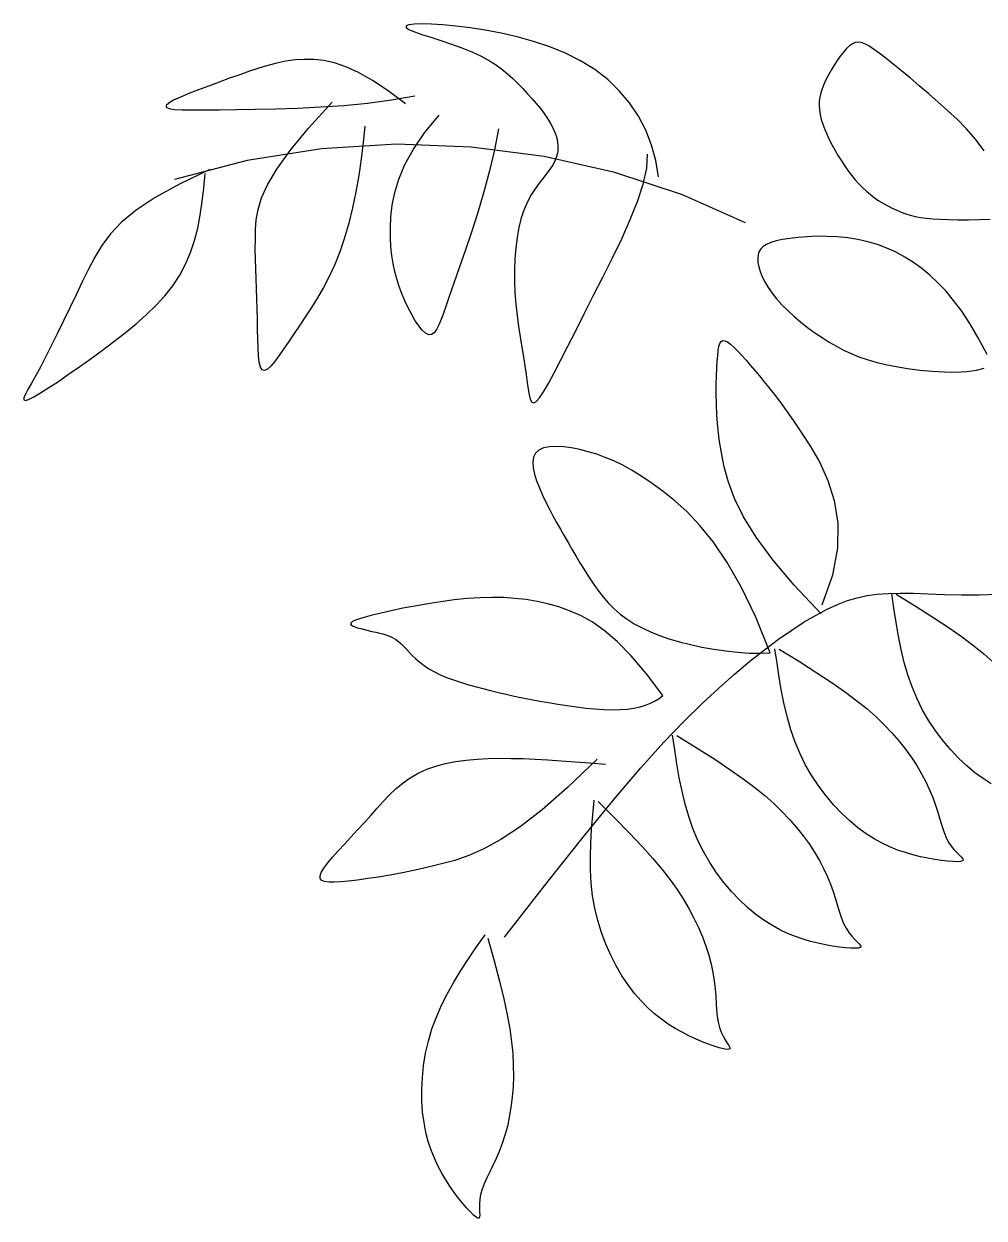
# Model space of a CAD drawing. Header units: millimetres. Extents: x 284148 to 331264, y 78716 to 101523.
# Drawn here: x 311857 to 312977, y 93720 to 95112 of the extents above; entities that cross this region are included whole.
import ezdxf

# ---------------------------------------------------------------- set-up
doc = ezdxf.new("R2010")
doc.units = ezdxf.units.MM

# ---------------------------------------------------------------- blocks, each defined once
blk = doc.blocks.new('A$C4B4B2FF5')
for p, q in [((449, 1391), (445.7, 1389.6)), ((445.7, 1389.6), (445.7, 1387.8)), ((445.7, 1387.8), (449.1, 1385.6)), ((455.3, 1391.8), (449, 1391)), ((449.1, 1385.6), (455.5, 1382.9)), ((464.2, 1392.1), (455.3, 1391.8)), ((455.5, 1382.9), (464.3, 1379.8)), ((475.5, 1391.8), (464.2, 1392.1)), ((464.3, 1379.8), (474.8, 1376.4)), ((488.8, 1391), (475.5, 1391.8)), ((503.9, 1389.5), (488.8, 1391)), ((520.4, 1387.5), (503.9, 1389.5)), ((538.1, 1384.8), (520.4, 1387.5)), ((556.5, 1381.3), (538.1, 1384.8)), ((575.4, 1377), (556.5, 1381.3)), ((474.8, 1376.4), (486.4, 1372.6)), ((486.4, 1372.6), (498.7, 1368.6)), ((498.7, 1368.6), (510.8, 1364.2)), ((594.5, 1371.7), (575.4, 1377)), ((613.4, 1365.4), (594.5, 1371.7)), ((631.8, 1357.9), (613.4, 1365.4)), ((963.1, 1366.6), (959.6, 1363.3)), ((966.4, 1369), (963.1, 1366.6)), ((969.6, 1370.4), (966.4, 1369)), ((973, 1370.9), (969.6, 1370.4)), ((976.6, 1370.4), (973, 1370.9)), ((980.7, 1368.8), (976.6, 1370.4)), ((985.5, 1366.3), (980.7, 1368.8)), ((991.1, 1362.6), (985.5, 1366.3)), ((327.1, 1350.7), (316.3, 1350)), ((338.2, 1350.6), (327.1, 1350.7)), ((349.8, 1349.3), (338.2, 1350.6)), ((510.8, 1364.2), (522.3, 1359.6)), ((522.3, 1359.6), (532.6, 1354.8)), ((532.6, 1354.8), (541.9, 1349.9)), ((649.4, 1349.1), (631.8, 1357.9)), ((952.2, 1354.5), (948.5, 1349.3)), ((955.9, 1359.2), (952.2, 1354.5)), ((959.6, 1363.3), (955.9, 1359.2)), ((997.6, 1357.8), (991.1, 1362.6)), ((1005.3, 1352), (997.6, 1357.8)), ((1014, 1345.1), (1005.3, 1352)), ((263, 1336.8), (251.7, 1332.8)), ((274, 1340.4), (263, 1336.8)), ((284.7, 1343.6), (274, 1340.4)), ((295.2, 1346.4), (284.7, 1343.6)), ((305.7, 1348.5), (295.2, 1346.4)), ((316.3, 1350), (305.7, 1348.5)), ((362.2, 1346.6), (349.8, 1349.3)), ((375.7, 1342), (362.2, 1346.6)), ((390.4, 1335.3), (375.7, 1342)), ((541.9, 1349.9), (550.1, 1344.7)), ((550.1, 1344.7), (557.5, 1339.4)), ((557.5, 1339.4), (564.2, 1333.9)), ((665.9, 1338.9), (649.4, 1349.1)), ((681, 1327.2), (665.9, 1338.9)), ((941.4, 1338.2), (938.3, 1332.5)), ((944.9, 1343.8), (941.4, 1338.2)), ((948.5, 1349.3), (944.9, 1343.8)), ((1023.5, 1337.4), (1014, 1345.1)), ((1033.7, 1329), (1023.5, 1337.4)), ((227.8, 1324.2), (215.5, 1319.6)), ((240, 1328.6), (227.8, 1324.2)), ((251.7, 1332.8), (240, 1328.6)), ((406.7, 1326.1), (390.4, 1335.3)), ((424.8, 1314.1), (406.7, 1326.1)), ((564.2, 1333.9), (570.4, 1328.4)), ((570.4, 1328.4), (576.2, 1322.7)), ((576.2, 1322.7), (581.8, 1316.9)), ((694.5, 1314.2), (681, 1327.2)), ((935.4, 1326.9), (933, 1321.6)), ((938.3, 1332.5), (935.4, 1326.9)), ((1044.3, 1320), (1033.7, 1329)), ((192.4, 1310.8), (182.6, 1306.7)), ((203.5, 1315.2), (192.4, 1310.8)), ((215.5, 1319.6), (203.5, 1315.2)), ((445, 1298.9), (424.8, 1314.1)), ((581.8, 1316.9), (587.2, 1311.1)), ((587.2, 1311.1), (592.5, 1305.2)), ((706.4, 1299.9), (694.5, 1314.2)), ((929.4, 1311.5), (928.3, 1306.6)), ((930.9, 1316.5), (929.4, 1311.5)), ((933, 1321.6), (930.9, 1316.5)), ((1055.3, 1310.5), (1044.3, 1320)), ((1066.5, 1300.7), (1055.3, 1310.5)), ((168.9, 1299.7), (166, 1297)), ((166, 1297), (166.1, 1294.9)), ((166.1, 1294.9), (169.3, 1293.4)), ((174.7, 1303), (168.9, 1299.7)), ((182.6, 1306.7), (174.7, 1303)), ((319.2, 1293.9), (345.8, 1295.2)), ((331.9, 1270.4), (359.5, 1301)), ((345.8, 1295.2), (373.2, 1297.1)), ((373.2, 1297.1), (400.9, 1299.8)), ((400.9, 1299.8), (428.6, 1303.4)), ((428.6, 1303.4), (455.9, 1308.1)), ((592.5, 1305.2), (597.6, 1299.3)), ((597.6, 1299.3), (602.4, 1293.4)), ((716.7, 1284.5), (706.4, 1299.9)), ((927.6, 1301.7), (927.5, 1296.8)), ((927.5, 1296.8), (927.8, 1291.7)), ((928.3, 1306.6), (927.6, 1301.7)), ((1077.7, 1290.7), (1066.5, 1300.7)), ((169.3, 1293.4), (175.5, 1292.4)), ((175.5, 1292.4), (184.6, 1291.9)), ((184.6, 1291.9), (196.5, 1291.7)), ((196.5, 1291.7), (211.1, 1291.7)), ((211.1, 1291.7), (228.3, 1291.9)), ((228.3, 1291.9), (247.9, 1292.2)), ((247.9, 1292.2), (269.8, 1292.6)), ((269.8, 1292.6), (293.7, 1293.1)), ((293.7, 1293.1), (319.2, 1293.9)), ((467.4, 1265.1), (484.2, 1285.6)), ((602.4, 1293.4), (606.8, 1287.5)), ((606.8, 1287.5), (610.8, 1281.7)), ((610.8, 1281.7), (614.4, 1275.9)), ((725.3, 1268.1), (716.7, 1284.5)), ((927.8, 1291.7), (928.7, 1286.3)), ((928.7, 1286.3), (930, 1280.8)), ((930, 1280.8), (931.9, 1275)), ((1088.8, 1280.5), (1077.7, 1290.7)), ((310.7, 1244.5), (331.9, 1270.4)), ((397.5, 1272.7), (395.6, 1253.7)), ((553.5, 1269.7), (548.9, 1245.3)), ((614.4, 1275.9), (617.4, 1270.3)), ((617.4, 1270.3), (619.7, 1264.8)), ((732.2, 1250.8), (725.3, 1268.1)), ((931.9, 1275), (934.2, 1269)), ((934.2, 1269), (936.8, 1262.9)), ((1099.5, 1269.7), (1088.8, 1280.5)), ((1110, 1257.7), (1099.5, 1269.7)), ((395.6, 1253.7), (393.3, 1234.6)), ((454.3, 1245.9), (467.4, 1265.1)), ((619.7, 1264.8), (621.5, 1259.4)), ((621.5, 1259.4), (622.5, 1254.1)), ((622.5, 1254.1), (622.9, 1248.8)), ((936.8, 1262.9), (939.7, 1256.7)), ((939.7, 1256.7), (942.9, 1250.6)), ((1120, 1243.9), (1110, 1257.7)), ((347.1, 1246.6), (260.4, 1233)), ((295.1, 1222.9), (310.7, 1244.5)), ((434.5, 1251.7), (347.1, 1246.6)), ((521.5, 1248.5), (434.5, 1251.7)), ((444.5, 1228), (454.3, 1245.9)), ((606.8, 1237.4), (521.5, 1248.5)), ((548.9, 1245.3), (543.1, 1220.6)), ((622.6, 1243.7), (621.6, 1238.5)), ((622.9, 1248.8), (622.6, 1243.7)), ((726.4, 1223.8), (727.4, 1240.1)), ((737.2, 1232.7), (732.2, 1250.8)), ((942.9, 1250.6), (946.3, 1244.4)), ((946.3, 1244.4), (949.9, 1238.4)), ((260.4, 1233), (175.6, 1210.5)), ((393.3, 1234.6), (390.5, 1215.4)), ((437.3, 1211.2), (444.5, 1228)), ((689.4, 1218.8), (606.8, 1237.4)), ((617.2, 1228.3), (613.9, 1223.2)), ((619.8, 1233.4), (617.2, 1228.3)), ((621.6, 1238.5), (619.8, 1233.4)), ((740.3, 1213.9), (737.2, 1232.7)), ((949.9, 1238.4), (953.5, 1232.5)), ((953.5, 1232.5), (957.3, 1226.8)), ((957.3, 1226.8), (961.1, 1221.3)), ((216.9, 1222.2), (181.5, 1205.4)), ((209.9, 1201), (211.4, 1217.6)), ((284.2, 1204.6), (295.1, 1222.9)), ((390.5, 1215.4), (387.1, 1196.4)), ((432.5, 1195.5), (437.3, 1211.2)), ((543.1, 1220.6), (536.5, 1196.1)), ((605.6, 1212.4), (601, 1206.4)), ((610, 1217.9), (605.6, 1212.4)), ((613.9, 1223.2), (610, 1217.9)), ((768.1, 1192.9), (689.4, 1218.8)), ((722.3, 1205.3), (726.4, 1223.8)), ((961.1, 1221.3), (965.1, 1215.9)), ((965.1, 1215.9), (969.2, 1210.8)), ((181.5, 1205.4), (153.3, 1189.7)), ((208, 1184.9), (209.9, 1201)), ((277.2, 1189.2), (284.2, 1204.6)), ((596.3, 1199.9), (591.7, 1192.7)), ((601, 1206.4), (596.3, 1199.9)), ((715.8, 1185.2), (722.3, 1205.3)), ((969.2, 1210.8), (973.5, 1206)), ((973.5, 1206), (978, 1201.4)), ((978, 1201.4), (982.6, 1197.1)), ((153.3, 1189.7), (131.1, 1175)), ((205.7, 1169.2), (208, 1184.9)), ((273.1, 1175.8), (277.2, 1189.2)), ((387.1, 1196.4), (383.2, 1177.8)), ((429.6, 1180.9), (432.5, 1195.5)), ((536.5, 1196.1), (529.4, 1172.2)), ((587.3, 1184.7), (583.4, 1175.7)), ((591.7, 1192.7), (587.3, 1184.7)), ((707.3, 1163.9), (715.8, 1185.2)), ((841.7, 1160.1), (768.1, 1192.9)), ((982.6, 1197.1), (987.3, 1193.1)), ((987.3, 1193.1), (992.3, 1189.3)), ((992.3, 1189.3), (997.3, 1185.9)), ((997.3, 1185.9), (1002.5, 1182.7)), ((131.1, 1175), (114, 1161)), ((271, 1163.7), (273.1, 1175.8)), ((383.2, 1177.8), (378.9, 1159.8)), ((428.1, 1167.3), (429.6, 1180.9)), ((529.4, 1172.2), (522, 1149.2)), ((583.4, 1175.7), (580.1, 1165.8)), ((1002.5, 1182.7), (1007.7, 1179.8)), ((1007.7, 1179.8), (1012.9, 1177.2)), ((1012.9, 1177.2), (1018.2, 1174.8)), ((1018.2, 1174.8), (1023.4, 1172.7)), ((1023.4, 1172.7), (1028.6, 1170.8)), ((1028.6, 1170.8), (1033.9, 1169.2)), ((114, 1161), (100.9, 1147.3)), ((202.7, 1154.1), (205.7, 1169.2)), ((270.3, 1152.3), (271, 1163.7)), ((378.9, 1159.8), (373.9, 1142.6)), ((427.5, 1154.7), (428.1, 1167.3)), ((580.1, 1165.8), (577.4, 1154.9)), ((697.4, 1141.7), (707.3, 1163.9)), ((1033.9, 1169.2), (1039.5, 1167.7)), ((1039.5, 1167.7), (1045.6, 1166.5)), ((1045.6, 1166.5), (1052.4, 1165.6)), ((1052.4, 1165.6), (1060, 1164.8)), ((1060, 1164.8), (1068.6, 1164.3)), ((1068.6, 1164.3), (1078.5, 1163.9)), ((1078.5, 1163.9), (1089.7, 1163.8)), ((1089.7, 1163.8), (1101.8, 1163.8)), ((1101.8, 1163.8), (1114.4, 1164)), ((1114.4, 1164), (1127.1, 1164.5)), ((100.9, 1147.3), (90.8, 1133.7)), ((199, 1139.6), (202.7, 1154.1)), ((270, 1141), (270.3, 1152.3)), ((373.9, 1142.6), (368.5, 1126.5)), ((427.6, 1143.1), (427.5, 1154.7)), ((428.1, 1132.2), (427.6, 1143.1)), ((522, 1149.2), (514.7, 1127.6)), ((575.3, 1143.2), (573.7, 1130.9)), ((577.4, 1154.9), (575.3, 1143.2)), ((686.5, 1119.3), (697.4, 1141.7)), ((893.2, 1142), (884.6, 1140.6)), ((903, 1143.2), (893.2, 1142)), ((913.6, 1144), (903, 1143.2)), ((924.9, 1144.5), (913.6, 1144)), ((936.7, 1144.4), (924.9, 1144.5)), ((948.8, 1143.9), (936.7, 1144.4)), ((960.9, 1142.7), (948.8, 1143.9)), ((972.8, 1140.8), (960.9, 1142.7)), ((90.8, 1133.7), (82.6, 1120.1)), ((194.4, 1125.6), (199, 1139.6)), ((269.9, 1129.6), (270, 1141)), ((270.1, 1118.2), (269.9, 1129.6)), ((429.1, 1122.1), (428.1, 1132.2)), ((514.7, 1127.6), (507.8, 1107.7)), ((573.7, 1130.9), (572.7, 1118.1)), ((859.4, 1129.7), (857.4, 1126.5)), ((862.3, 1132.5), (859.4, 1129.7)), ((866.2, 1134.9), (862.3, 1132.5)), ((871.1, 1137.1), (866.2, 1134.9)), ((877.3, 1139), (871.1, 1137.1)), ((884.6, 1140.6), (877.3, 1139)), ((984.4, 1138.2), (972.8, 1140.8)), ((995.7, 1134.8), (984.4, 1138.2)), ((1006.6, 1130.7), (995.7, 1134.8)), ((1017.2, 1125.8), (1006.6, 1130.7)), ((82.6, 1120.1), (75.3, 1106)), ((188.7, 1112.1), (194.4, 1125.6)), ((270.5, 1106.7), (270.1, 1118.2)), ((368.5, 1126.5), (362.5, 1111.5)), ((430.6, 1112.6), (429.1, 1122.1)), ((572.7, 1118.1), (572.2, 1105)), ((675.2, 1096.9), (686.5, 1119.3)), ((856.3, 1122.8), (855.9, 1118.6)), ((855.9, 1118.6), (856.2, 1114)), ((856.2, 1114), (857.1, 1108.9)), ((857.4, 1126.5), (856.3, 1122.8)), ((1027.4, 1120.2), (1017.2, 1125.8)), ((1037.5, 1113.9), (1027.4, 1120.2)), ((1047.2, 1106.8), (1037.5, 1113.9)), ((75.3, 1106), (68.1, 1091.4)), ((181.8, 1099.2), (188.7, 1112.1)), ((271, 1095.2), (270.5, 1106.7)), ((362.5, 1111.5), (356.2, 1097.6)), ((432.5, 1103.5), (430.6, 1112.6)), ((434.9, 1094.7), (432.5, 1103.5)), ((507.8, 1107.7), (501.5, 1089.8)), ((572.2, 1105), (572.3, 1091.7)), ((857.1, 1108.9), (858.8, 1103.3)), ((858.8, 1103.3), (861.2, 1097.4)), ((1056.7, 1099), (1047.2, 1106.8)), ((68.1, 1091.4), (60.8, 1076.3)), ((164.4, 1075.1), (173.7, 1086.9)), ((173.7, 1086.9), (181.8, 1099.2)), ((271.4, 1083.5), (271, 1095.2)), ((356.2, 1097.6), (349.5, 1084.7)), ((437.7, 1086.1), (434.9, 1094.7)), ((440.9, 1077.7), (437.7, 1086.1)), ((501.5, 1089.8), (496.2, 1074.4)), ((572.3, 1091.7), (572.8, 1078.4)), ((664.1, 1075), (675.2, 1096.9)), ((861.2, 1097.4), (864.3, 1091.2)), ((864.3, 1091.2), (868.1, 1084.8)), ((1066, 1090.4), (1056.7, 1099)), ((1075.2, 1080.8), (1066, 1090.4)), ((60.8, 1076.3), (53.5, 1061.2)), ((154, 1063.8), (164.4, 1075.1)), ((271.9, 1071.7), (271.4, 1083.5)), ((342.6, 1072.7), (335.6, 1061.5)), ((349.5, 1084.7), (342.6, 1072.7)), ((444.4, 1069.2), (440.9, 1077.7)), ((496.2, 1074.4), (491.7, 1061.3)), ((572.8, 1078.4), (573.8, 1065.2)), ((653.5, 1054.1), (664.1, 1075)), ((868.1, 1084.8), (872.7, 1078.2)), ((872.7, 1078.2), (878, 1071.5)), ((1084.4, 1069.8), (1075.2, 1080.8)), ((53.5, 1061.2), (46.3, 1046.1)), ((142.7, 1052.8), (154, 1063.8)), ((272.2, 1059.8), (271.9, 1071.7)), ((272.4, 1047.8), (272.2, 1059.8)), ((335.6, 1061.5), (328.6, 1050.8)), ((448.3, 1061), (444.4, 1069.2)), ((452.4, 1053.2), (448.3, 1061)), ((491.7, 1061.3), (487.8, 1050.6)), ((573.8, 1065.2), (575.2, 1052.2)), ((878, 1071.5), (884.1, 1064.7)), ((884.1, 1064.7), (890.9, 1057.9)), ((1093.8, 1057.2), (1084.4, 1069.8)), ((46.3, 1046.1), (39.2, 1031.5)), ((130.8, 1042.3), (142.7, 1052.8)), ((272.5, 1036), (272.4, 1047.8)), ((328.6, 1050.8), (321.8, 1040.7)), ((456.5, 1046.1), (452.4, 1053.2)), ((460.7, 1040), (456.5, 1046.1)), ((487.8, 1050.6), (484.4, 1042.2)), ((575.2, 1052.2), (576.9, 1039.5)), ((643.6, 1034.4), (653.5, 1054.1)), ((890.9, 1057.9), (898.2, 1051.2)), ((898.2, 1051.2), (906, 1044.6)), ((906, 1044.6), (914.1, 1038.2)), ((1103.3, 1042.7), (1093.8, 1057.2)), ((39.2, 1031.5), (32.4, 1017.6)), ((105.1, 1021.8), (118.2, 1031.9)), ((118.2, 1031.9), (130.8, 1042.3)), ((272.7, 1024.8), (272.5, 1036)), ((315.2, 1031), (308.9, 1021.7)), ((321.8, 1040.7), (315.2, 1031)), ((464.7, 1035.1), (460.7, 1040)), ((468.6, 1031.6), (464.7, 1035.1)), ((472.2, 1029.7), (468.6, 1031.6)), ((478.4, 1031.8), (475.4, 1029.8)), ((481.3, 1035.9), (478.4, 1031.8)), ((484.4, 1042.2), (481.3, 1035.9)), ((576.9, 1039.5), (578.7, 1027.1)), ((634.4, 1016.2), (643.6, 1034.4)), ((914.1, 1038.2), (922.5, 1032.1)), ((922.5, 1032.1), (930.9, 1026.4)), ((1113.2, 1026), (1103.3, 1042.7)), ((32.4, 1017.6), (25.8, 1004.5)), ((91.8, 1011.9), (105.1, 1021.8)), ((273.1, 1014.4), (272.7, 1024.8)), ((308.9, 1021.7), (303, 1012.9)), ((475.4, 1029.8), (472.2, 1029.7)), ((578.7, 1027.1), (580.7, 1015.3)), ((810.6, 1016.1), (811.7, 1019.6)), ((811.7, 1019.6), (813.2, 1021.9)), ((813.2, 1021.9), (815.2, 1023)), ((815.2, 1023), (817.7, 1022.8)), ((817.7, 1022.8), (820.7, 1021.3)), ((820.7, 1021.3), (824.3, 1018.7)), ((824.3, 1018.7), (828.3, 1015)), ((930.9, 1026.4), (939.3, 1021)), ((939.3, 1021), (947.7, 1016.2)), ((1123.6, 1006.7), (1113.2, 1026)), ((25.8, 1004.5), (19.7, 992.7)), ((78.4, 1002), (91.8, 1011.9)), ((273.6, 1005.3), (273.1, 1014.4)), ((274.6, 997.7), (273.6, 1005.3)), ((297.5, 1005), (292.5, 998.3)), ((303, 1012.9), (297.5, 1005)), ((580.7, 1015.3), (582.6, 1003.9)), ((582.6, 1003.9), (584.3, 993.3)), ((626, 999.7), (634.4, 1016.2)), ((808.7, 998.8), (809.2, 1005.7)), ((809.2, 1005.7), (809.8, 1011.5)), ((809.8, 1011.5), (810.6, 1016.1)), ((828.3, 1015), (832.7, 1010.6)), ((832.7, 1010.6), (837.4, 1005.5)), ((837.4, 1005.5), (842.4, 999.9)), ((947.7, 1016.2), (956.1, 1011.7)), ((956.1, 1011.7), (964.8, 1007.7)), ((964.8, 1007.7), (973.8, 1004.1)), ((973.8, 1004.1), (983.4, 1000.8)), ((19.7, 992.7), (13.9, 982.3)), ((52.2, 983.6), (65.1, 992.5)), ((65.1, 992.5), (78.4, 1002)), ((276, 992.1), (274.6, 997.7)), ((278.1, 988.8), (276, 992.1)), ((280.7, 988), (278.1, 988.8)), ((284.1, 989.5), (280.7, 988)), ((288, 993), (284.1, 989.5)), ((292.5, 998.3), (288, 993)), ((584.3, 993.3), (585.9, 983.3)), ((618.4, 985.2), (626, 999.7)), ((807.9, 981.8), (808.3, 990.8)), ((808.3, 990.8), (808.7, 998.8)), ((842.4, 999.9), (847.4, 994)), ((847.4, 994), (852.6, 988)), ((983.4, 1000.8), (993.7, 997.9)), ((993.7, 997.9), (1004.9, 995.2)), ((1004.9, 995.2), (1017.2, 992.7)), ((1017.2, 992.7), (1030.6, 990.5)), ((1030.6, 990.5), (1044.8, 988.6)), ((1044.8, 988.6), (1059.3, 987.2)), ((1111, 988.3), (1120, 990.9)), ((13.9, 982.3), (8.9, 973.4)), ((29.1, 968.1), (40.2, 975.3)), ((40.2, 975.3), (52.2, 983.6)), ((585.9, 983.3), (587.2, 974.2)), ((611.8, 972.9), (618.4, 985.2)), ((807.6, 971.9), (807.9, 981.8)), ((852.6, 988), (857.8, 981.8)), ((857.8, 981.8), (863.1, 975.4)), ((863.1, 975.4), (868.8, 968.4)), ((1059.3, 987.2), (1073.6, 986.4)), ((1073.6, 986.4), (1087.3, 986.2)), ((1087.3, 986.2), (1099.9, 986.8)), ((1099.9, 986.8), (1111, 988.3)), ((4.8, 966), (1.7, 960.3)), ((8.9, 973.4), (4.8, 966)), ((11.5, 957.4), (19.5, 962.1)), ((19.5, 962.1), (29.1, 968.1)), ((587.2, 974.2), (588.3, 966.2)), ((588.3, 966.2), (589.4, 959.5)), ((601.3, 956), (606, 963.1)), ((606, 963.1), (611.8, 972.9)), ((807.5, 960.9), (807.6, 971.9)), ((807.8, 949), (807.5, 960.9)), ((868.8, 968.4), (874.9, 960.6)), ((874.9, 960.6), (881.6, 951.7)), ((0.1, 956.2), (0, 953.8)), ((0, 953.8), (1.7, 953.2)), ((1.7, 960.3), (0.1, 956.2)), ((1.7, 953.2), (5.5, 954.4)), ((5.5, 954.4), (11.5, 957.4)), ((589.4, 959.5), (590.7, 954.5)), ((590.7, 954.5), (592.4, 951.3)), ((592.4, 951.3), (594.6, 950.4)), ((594.6, 950.4), (597.5, 951.8)), ((597.5, 951.8), (601.3, 956)), ((808.4, 936.1), (807.8, 949)), ((881.6, 951.7), (889.1, 941.4)), ((809.4, 922.4), (808.4, 936.1)), ((889.1, 941.4), (897.5, 929.4)), ((811.1, 907.7), (809.4, 922.4)), ((897.5, 929.4), (907, 915.4)), ((813.5, 892.2), (811.1, 907.7)), ((907, 915.4), (917.5, 899.3)), ((596.8, 891.8), (594.4, 887)), ((600.8, 895.3), (596.8, 891.8)), ((606.2, 897.7), (600.8, 895.3)), ((613, 899), (606.2, 897.7)), ((620.8, 899.4), (613, 899)), ((629.5, 898.9), (620.8, 899.4)), ((638.7, 897.7), (629.5, 898.9)), ((648.4, 895.8), (638.7, 897.7)), ((658.2, 893.4), (648.4, 895.8)), ((668.1, 890.4), (658.2, 893.4)), ((816.8, 875.7), (813.5, 892.2)), ((917.5, 899.3), (928.2, 880.8)), ((594.4, 887), (593.5, 881.2)), ((593.5, 881.2), (594, 874.6)), ((678, 886.8), (668.1, 890.4)), ((688.1, 882.6), (678, 886.8)), ((698.5, 877.6), (688.1, 882.6)), ((709.4, 871.6), (698.5, 877.6)), ((928.2, 880.8), (937.7, 859.9)), ((594, 874.6), (595.6, 867.2)), ((595.6, 867.2), (598, 859.3)), ((720.7, 864.6), (709.4, 871.6)), ((732.7, 856.5), (720.7, 864.6)), ((821.7, 858), (816.8, 875.7)), ((598, 859.3), (601.2, 851.1)), ((601.2, 851.1), (604.8, 842.8)), ((745.5, 847), (732.7, 856.5)), ((829, 838.7), (821.7, 858)), ((937.7, 859.9), (945.2, 836.4)), ((604.8, 842.8), (608.8, 834.5)), ((759.1, 836.2), (745.5, 847)), ((773.5, 823.2), (759.1, 836.2)), ((839.5, 817.4), (829, 838.7)), ((945.2, 836.4), (949.3, 810.2)), ((608.8, 834.5), (612.9, 826.4)), ((612.9, 826.4), (617.1, 818.5)), ((788.5, 807.3), (773.5, 823.2)), ((617.1, 818.5), (621.3, 810.7)), ((621.3, 810.7), (625.7, 803)), ((854.1, 793.7), (839.5, 817.4)), ((949.3, 810.2), (949, 781.3)), ((625.7, 803), (630.1, 795.3)), ((630.1, 795.3), (634.7, 787.6)), ((804.2, 787.9), (788.5, 807.3)), ((873.4, 767.3), (854.1, 793.7)), ((634.7, 787.6), (639.2, 779.9)), ((639.2, 779.9), (643.9, 772)), ((820.3, 764.1), (804.2, 787.9)), ((949, 781.3), (943.2, 749.4)), ((643.9, 772), (648.6, 764)), ((898.4, 737.7), (873.4, 767.3)), ((648.6, 764), (653.5, 755.9)), ((653.5, 755.9), (658.5, 747.8)), ((836.8, 735.2), (820.3, 764.1)), ((658.5, 747.8), (663.8, 739.8)), ((663.8, 739.8), (669.4, 732)), ((943.2, 749.4), (930.6, 714.5)), ((669.4, 732), (675.3, 724.4)), ((675.3, 724.4), (681.6, 717.2)), ((853.6, 700.4), (836.8, 735.2)), ((929.8, 704.5), (898.4, 737.7)), ((971.9, 723.2), (983.4, 725.7)), ((983.4, 725.7), (995.4, 727.3)), ((995.4, 727.3), (1008.2, 728.2)), ((1008.2, 728.2), (1022.1, 728.5)), ((1014.8, 710.9), (1012.4, 727.9)), ((1017.4, 727.5), (1040.9, 712.9)), ((1022.1, 728.5), (1037.6, 728.3)), ((1037.6, 728.3), (1054.8, 727.7)), ((1054.8, 727.7), (1073.6, 727.1)), ((1073.6, 727.1), (1093.5, 726.6)), ((1093.5, 726.6), (1114.3, 726.6)), ((1114.3, 726.6), (1135.7, 727.4)), ((441.8, 710.8), (428.5, 708)), ((456.1, 713.5), (441.8, 710.8)), ((471.1, 716.2), (456.1, 713.5)), ((486.5, 718.5), (471.1, 716.2)), ((501.9, 720.6), (486.5, 718.5)), ((517.1, 722.1), (501.9, 720.6)), ((531.7, 723.1), (517.1, 722.1)), ((545.8, 723.5), (531.7, 723.1)), ((559.5, 723.3), (545.8, 723.5)), ((572.8, 722.4), (559.5, 723.3)), ((585.8, 720.9), (572.8, 722.4)), ((598.6, 718.7), (585.8, 720.9)), ((611.2, 715.9), (598.6, 718.7)), ((623.8, 712.4), (611.2, 715.9)), ((636.5, 708), (623.8, 712.4)), ((681.6, 717.2), (688.3, 710.4)), ((688.3, 710.4), (695.6, 704.1)), ((936.9, 709.8), (949, 715.4)), ((949, 715.4), (960.6, 719.8)), ((960.6, 719.8), (971.9, 723.2)), ((1017.3, 694.4), (1014.8, 710.9)), ((1040.9, 712.9), (1061.4, 699.9)), ((386.6, 696.9), (383.4, 695.4)), ((391.4, 698.6), (386.6, 696.9)), ((397.9, 700.6), (391.4, 698.6)), ((406.3, 702.8), (397.9, 700.6)), ((416.6, 705.3), (406.3, 702.8)), ((428.5, 708), (416.6, 705.3)), ((649.4, 702.4), (636.5, 708)), ((662.8, 694.9), (649.4, 702.4)), ((695.6, 704.1), (703.5, 698.2)), ((703.5, 698.2), (711.9, 692.8)), ((870.6, 659.1), (853.6, 700.4)), ((910.2, 694.9), (924, 703)), ((924, 703), (936.9, 709.8)), ((1061.4, 699.9), (1079.2, 688.1)), ((381.6, 694), (381.1, 692.7)), ((381.1, 692.7), (381.8, 691.6)), ((383.4, 695.4), (381.6, 694)), ((381.8, 691.6), (383.4, 690.4)), ((383.4, 690.4), (385.9, 689.3)), ((385.9, 689.3), (389.2, 688.2)), ((389.2, 688.2), (393, 687.1)), ((393, 687.1), (397.1, 686)), ((397.1, 686), (401.5, 685)), ((401.5, 685), (406, 683.9)), ((406, 683.9), (410.5, 682.9)), ((410.5, 682.9), (414.6, 682)), ((676.9, 685), (662.8, 694.9)), ((692, 672), (676.9, 685)), ((711.9, 692.8), (721, 687.9)), ((721, 687.9), (730.7, 683.3)), ((730.7, 683.3), (741.2, 679.1)), ((880.1, 674.7), (895.6, 685.4)), ((895.6, 685.4), (910.2, 694.9)), ((1020.1, 678.4), (1017.3, 694.4)), ((1079.2, 688.1), (1094.6, 677.3)), ((414.6, 682), (418.5, 681)), ((418.5, 681), (422, 680)), ((422, 680), (425.2, 678.9)), ((425.2, 678.9), (428.2, 677.7)), ((428.2, 677.7), (431.1, 676.2)), ((431.1, 676.2), (434, 674.4)), ((434, 674.4), (436.8, 672.3)), ((436.8, 672.3), (439.7, 669.8)), ((439.7, 669.8), (442.7, 666.8)), ((708.3, 655.4), (692, 672)), ((741.2, 679.1), (752.4, 675.3)), ((752.4, 675.3), (764.5, 671.7)), ((764.5, 671.7), (777.4, 668.5)), ((777.4, 668.5), (790.8, 665.6)), ((863.8, 662.6), (880.1, 674.7)), ((1023.2, 662.9), (1020.1, 678.4)), ((1094.6, 677.3), (1108.1, 667.2)), ((442.7, 666.8), (445.8, 663.4)), ((445.8, 663.4), (449.3, 659.8)), ((449.3, 659.8), (453, 655.9)), ((453, 655.9), (457.1, 651.9)), ((726, 634.6), (708.3, 655.4)), ((790.8, 665.6), (804.6, 663.1)), ((804.6, 663.1), (818.6, 661.1)), ((818.6, 661.1), (832.4, 659.6)), ((832.4, 659.6), (845.8, 658.7)), ((845.8, 658.7), (858.6, 658.5)), ((846.8, 649.1), (863.8, 662.6)), ((858.6, 658.5), (870.6, 659.1)), ((878.4, 646.7), (876, 663.7)), ((881, 663.3), (904.5, 648.8)), ((1026.9, 647.8), (1023.2, 662.9)), ((1108.1, 667.2), (1119.8, 657.7)), ((1119.8, 657.7), (1130.3, 648.4)), ((457.1, 651.9), (461.7, 647.9)), ((461.7, 647.9), (466.8, 644)), ((466.8, 644), (472.5, 640.2)), ((829, 634.2), (846.8, 649.1)), ((880.9, 630.2), (878.4, 646.7)), ((904.5, 648.8), (925, 635.7)), ((1031.1, 633.2), (1026.9, 647.8)), ((472.5, 640.2), (478.8, 636.7)), ((478.8, 636.7), (485.7, 633.4)), ((485.7, 633.4), (493.1, 630.3)), ((493.1, 630.3), (500.9, 627.4)), ((500.9, 627.4), (509.1, 624.7)), ((745.4, 609.1), (726, 634.6)), ((810.4, 617.9), (829, 634.2)), ((883.7, 614.2), (880.9, 630.2)), ((925, 635.7), (942.8, 623.9)), ((1036, 619.1), (1031.1, 633.2)), ((509.1, 624.7), (517.6, 622.2)), ((517.6, 622.2), (526.4, 619.7)), ((526.4, 619.7), (535.3, 617.3)), ((535.3, 617.3), (544.3, 615.1)), ((544.3, 615.1), (553.4, 612.8)), ((553.4, 612.8), (562.6, 610.7)), ((791, 600), (810.4, 617.9)), ((886.8, 598.7), (883.7, 614.2)), ((942.8, 623.9), (958.2, 613.1)), ((958.2, 613.1), (971.7, 603)), ((1041.7, 605.4), (1036, 619.1)), ((562.6, 610.7), (572, 608.6)), ((572, 608.6), (581.6, 606.6)), ((581.6, 606.6), (591.5, 604.6)), ((591.5, 604.6), (601.6, 602.7)), ((601.6, 602.7), (612, 600.9)), ((612, 600.9), (622.7, 599.1)), ((622.7, 599.1), (633.6, 597.4)), ((725.2, 597.8), (731, 600.1)), ((731, 600.1), (736.3, 602.8)), ((736.3, 602.8), (741.1, 605.8)), ((741.1, 605.8), (745.4, 609.1)), ((770, 579.4), (791, 600)), ((890.5, 583.6), (886.8, 598.7)), ((971.7, 603), (983.4, 593.5)), ((1048.2, 592.2), (1041.7, 605.4)), ((633.6, 597.4), (644.5, 595.9)), ((644.5, 595.9), (655.4, 594.6)), ((655.4, 594.6), (666, 593.6)), ((666, 593.6), (676.3, 592.9)), ((676.3, 592.9), (686.1, 592.6)), ((686.1, 592.6), (695.3, 592.7)), ((695.3, 592.7), (703.8, 593.3)), ((703.8, 593.3), (711.6, 594.4)), ((711.6, 594.4), (718.7, 595.9)), ((718.7, 595.9), (725.2, 597.8)), ((983.4, 593.5), (993.9, 584.2)), ((1055.6, 579.6), (1048.2, 592.2)), ((746.5, 554.7), (770, 579.4)), ((894.7, 569), (890.5, 583.6)), ((993.9, 584.2), (1003.4, 575)), ((1003.4, 575), (1012.3, 565.7)), ((1063.6, 567.6), (1055.6, 579.6)), ((759.1, 545.9), (756.7, 562.8)), ((761.7, 562.4), (785.2, 547.9)), ((899.6, 554.9), (894.7, 569)), ((1012.3, 565.7), (1020.5, 556.2)), ((1072.1, 556.3), (1063.6, 567.6)), ((719.7, 524.9), (746.5, 554.7)), ((761.6, 529.4), (759.1, 545.9)), ((785.2, 547.9), (805.7, 534.8)), ((905.3, 541.2), (899.6, 554.9)), ((1020.5, 556.2), (1028.1, 546.6)), ((1028.1, 546.6), (1035.1, 537)), ((1081.1, 545.7), (1072.1, 556.3)), ((1090.3, 535.9), (1081.1, 545.7)), ((480.4, 526.8), (491.7, 529.8)), ((491.7, 529.8), (503.5, 532.1)), ((503.5, 532.1), (515.9, 533.8)), ((515.9, 533.8), (528.6, 534.9)), ((528.6, 534.9), (541.6, 535.6)), ((541.6, 535.6), (554.9, 536)), ((554.9, 536), (568.5, 535.9)), ((568.5, 535.9), (582.3, 535.6)), ((582.3, 535.6), (596.5, 535)), ((596.5, 535), (611.2, 534.2)), ((611.2, 534.2), (626.7, 533.2)), ((626.7, 533.2), (642.9, 531.9)), ((668.7, 534.9), (634.2, 502.1)), ((642.9, 531.9), (660.1, 530.6)), ((660.1, 530.6), (678.3, 529)), ((764.4, 513.3), (761.6, 529.4)), ((805.7, 534.8), (823.5, 523)), ((911.8, 528), (905.3, 541.2)), ((1035.1, 537), (1041.4, 527.4)), ((1099.8, 527.1), (1090.3, 535.9)), ((450.7, 513.4), (459.8, 518.7)), ((459.8, 518.7), (469.8, 523.2)), ((469.8, 523.2), (480.4, 526.8)), ((688.5, 488.5), (719.7, 524.9)), ((823.5, 523), (839, 512.2)), ((919.2, 515.4), (911.8, 528)), ((927.2, 503.4), (919.2, 515.4)), ((1041.4, 527.4), (1047, 517.9)), ((1047, 517.9), (1052, 508.5)), ((1109.2, 519.2), (1099.8, 527.1)), ((1118.7, 512.3), (1109.2, 519.2)), ((434.2, 500.7), (442.2, 507.4)), ((442.2, 507.4), (450.7, 513.4)), ((634.2, 502.1), (604.4, 476.1)), ((767.6, 497.8), (764.4, 513.3)), ((839, 512.2), (852.4, 502.1)), ((852.4, 502.1), (864.2, 492.6)), ((935.7, 492.1), (927.2, 503.4)), ((1052, 508.5), (1056.3, 499.2)), ((1128, 506.3), (1118.7, 512.3)), ((419.2, 485.8), (426.6, 493.5)), ((426.6, 493.5), (434.2, 500.7)), ((652.3, 444.2), (688.5, 488.5)), ((771.2, 482.7), (767.6, 497.8)), ((864.2, 492.6), (874.6, 483.3)), ((944.7, 481.5), (935.7, 492.1)), ((1056.3, 499.2), (1060, 490.2)), ((1060, 490.2), (1063.1, 481.5)), ((404.6, 469.4), (411.9, 477.7)), ((411.9, 477.7), (419.2, 485.8)), ((604.4, 476.1), (578.7, 456.1)), ((663.5, 470), (665, 487.1)), ((669.7, 485.6), (689.4, 466.1)), ((775.4, 468.1), (771.2, 482.7)), ((874.6, 483.3), (884.1, 474.1)), ((884.1, 474.1), (893, 464.8)), ((953.9, 471.8), (944.7, 481.5)), ((1063.1, 481.5), (1065.8, 473.1)), ((389.3, 452.5), (397.1, 461)), ((397.1, 461), (404.6, 469.4)), ((662.2, 453.4), (663.5, 470)), ((689.4, 466.1), (706.4, 448.8)), ((780.3, 454), (775.4, 468.1)), ((893, 464.8), (901.2, 455.3)), ((963.4, 462.9), (953.9, 471.8)), ((972.8, 455), (963.4, 462.9)), ((1065.8, 473.1), (1068.2, 465.1)), ((1068.2, 465.1), (1070.5, 457.6)), ((381.5, 444.1), (389.3, 452.5)), ((578.7, 456.1), (556.3, 441.2)), ((661.3, 437.2), (662.2, 453.4)), ((706.4, 448.8), (721.1, 433.3)), ((786, 440.3), (780.3, 454)), ((901.2, 455.3), (908.8, 445.7)), ((908.8, 445.7), (915.8, 436.1)), ((982.3, 448.1), (972.8, 455)), ((991.6, 442.1), (982.3, 448.1)), ((1070.5, 457.6), (1072.8, 450.7)), ((1072.8, 450.7), (1075.4, 444.3)), ((366.6, 428), (373.8, 435.9)), ((373.8, 435.9), (381.5, 444.1)), ((556.3, 441.2), (536.6, 430.3)), ((609.9, 391), (652.3, 444.2)), ((660.9, 421.3), (661.3, 437.2)), ((721.1, 433.3), (733.7, 419.3)), ((792.5, 427.2), (786, 440.3)), ((915.8, 436.1), (922.1, 426.6)), ((1000.9, 437), (991.6, 442.1)), ((1010.1, 432.7), (1000.9, 437)), ((1019.1, 429), (1010.1, 432.7)), ((1075.4, 444.3), (1078.2, 438.7)), ((1078.2, 438.7), (1081.4, 433.7)), ((1081.4, 433.7), (1084.8, 429.5)), ((354.4, 414), (360.1, 420.7)), ((360.1, 420.7), (366.6, 428)), ((519, 422.5), (502.7, 417)), ((536.6, 430.3), (519, 422.5)), ((661, 405.8), (660.9, 421.3)), ((733.7, 419.3), (744.5, 406.4)), ((799.9, 414.5), (792.5, 427.2)), ((922.1, 426.6), (927.8, 417)), ((1028.1, 426), (1019.1, 429)), ((1036.9, 423.4), (1028.1, 426)), ((1045.6, 421.2), (1036.9, 423.4)), ((1054.2, 419.4), (1045.6, 421.2)), ((1062.4, 417.9), (1054.2, 419.4)), ((1070.2, 416.8), (1062.4, 417.9)), ((1084.8, 429.5), (1088.1, 426)), ((1088.1, 426), (1091.1, 423)), ((1091.1, 423), (1093.6, 420.6)), ((1093.6, 420.6), (1095.2, 418.7)), ((1095.2, 418.7), (1095.7, 417.3)), ((346.9, 403), (349.9, 408.1)), ((349.9, 408.1), (354.4, 414)), ((456.5, 405.6), (441.7, 402.6)), ((471.7, 409), (456.5, 405.6)), ((487.1, 412.8), (471.7, 409)), ((502.7, 417), (487.1, 412.8)), ((661.8, 390.6), (661, 405.8)), ((744.5, 406.4), (753.8, 394.5)), ((807.9, 402.5), (799.9, 414.5)), ((927.8, 417), (932.7, 407.6)), ((932.7, 407.6), (937.1, 398.4)), ((1077.2, 416), (1070.2, 416.8)), ((1083.4, 415.5), (1077.2, 416)), ((1088.5, 415.4), (1083.4, 415.5)), ((1092.4, 415.7), (1088.5, 415.4)), ((1094.8, 416.3), (1092.4, 415.7)), ((1095.7, 417.3), (1094.8, 416.3)), ((345.4, 399), (346.9, 403)), ((345.6, 395.9), (345.4, 399)), ((347.4, 393.7), (345.6, 395.9)), ((350.7, 392.3), (347.4, 393.7)), ((355.6, 391.6), (350.7, 392.3)), ((361.9, 391.5), (355.6, 391.6)), ((369.6, 391.9), (361.9, 391.5)), ((378.8, 392.8), (369.6, 391.9)), ((389.3, 394.1), (378.8, 392.8)), ((401, 395.7), (389.3, 394.1)), ((413.8, 397.6), (401, 395.7)), ((427.4, 399.9), (413.8, 397.6)), ((441.7, 402.6), (427.4, 399.9)), ((560.7, 327.3), (609.9, 391)), ((663.4, 375.8), (661.8, 390.6)), ((753.8, 394.5), (761.9, 383.1)), ((816.4, 391.2), (807.9, 402.5)), ((825.4, 380.6), (816.4, 391.2)), ((937.1, 398.4), (940.7, 389.4)), ((761.9, 383.1), (769.1, 372)), ((834.7, 370.9), (825.4, 380.6)), ((940.7, 389.4), (943.8, 380.6)), ((943.8, 380.6), (946.5, 372.2)), ((665.9, 361.2), (663.4, 375.8)), ((769.1, 372), (775.6, 360.9)), ((844.1, 362), (834.7, 370.9)), ((853.6, 354.1), (844.1, 362)), ((946.5, 372.2), (948.9, 364.2)), ((948.9, 364.2), (951.2, 356.7)), ((669.3, 346.9), (665.9, 361.2)), ((775.6, 360.9), (781.5, 349.8)), ((781.5, 349.8), (786.8, 338.7)), ((863, 347.2), (853.6, 354.1)), ((951.2, 356.7), (953.6, 349.8)), ((953.6, 349.8), (956.1, 343.5)), ((673.6, 332.9), (669.3, 346.9)), ((786.8, 338.7), (791.4, 327.8)), ((872.3, 341.3), (863, 347.2)), ((881.6, 336.2), (872.3, 341.3)), ((890.8, 331.8), (881.6, 336.2)), ((956.1, 343.5), (958.9, 337.8)), ((958.9, 337.8), (962.1, 332.9)), ((528.1, 316.1), (537.9, 330.2)), ((541.3, 326.5), (548.6, 299.8)), ((678.7, 319.4), (673.6, 332.9)), ((791.4, 327.8), (795.4, 317.1)), ((899.8, 328.2), (890.8, 331.8)), ((908.8, 325.1), (899.8, 328.2)), ((917.6, 322.5), (908.8, 325.1)), ((926.4, 320.4), (917.6, 322.5)), ((934.9, 318.5), (926.4, 320.4)), ((962.1, 332.9), (965.5, 328.7)), ((965.5, 328.7), (968.8, 325.1)), ((968.8, 325.1), (971.9, 322.1)), ((971.9, 322.1), (974.3, 319.7)), ((518.7, 302.3), (528.1, 316.1)), ((684.5, 306.5), (678.7, 319.4)), ((690.8, 294.1), (684.5, 306.5)), ((795.4, 317.1), (798.8, 306.5)), ((798.8, 306.5), (801.5, 296.2)), ((943.2, 317.1), (934.9, 318.5)), ((950.9, 315.9), (943.2, 317.1)), ((957.9, 315.1), (950.9, 315.9)), ((964.1, 314.7), (957.9, 315.1)), ((969.2, 314.5), (964.1, 314.7)), ((973.1, 314.8), (969.2, 314.5)), ((975.5, 315.4), (973.1, 314.8)), ((974.3, 319.7), (975.9, 317.8)), ((976.4, 316.4), (975.5, 315.4)), ((975.9, 317.8), (976.4, 316.4)), ((509.8, 288.7), (518.7, 302.3)), ((548.6, 299.8), (554.8, 276.3)), ((697.6, 282.5), (690.8, 294.1)), ((801.5, 296.2), (803.6, 286.2)), ((501.6, 275.2), (509.8, 288.7)), ((704.8, 271.8), (697.6, 282.5)), ((803.6, 286.2), (805.1, 276.6)), ((494, 261.7), (501.6, 275.2)), ((554.8, 276.3), (559.7, 255.5)), ((712.3, 261.9), (704.8, 271.8)), ((805.1, 276.6), (806.2, 267.4)), ((806.2, 267.4), (806.9, 258.6)), ((487.1, 248.1), (494, 261.7)), ((559.7, 255.5), (563.7, 237.1)), ((719.9, 253.1), (712.3, 261.9)), ((727.7, 245.2), (719.9, 253.1)), ((806.9, 258.6), (807.5, 250.3)), ((481.1, 234.4), (487.1, 248.1)), ((563.7, 237.1), (566.6, 220.6)), ((735.6, 238.1), (727.7, 245.2)), ((743.5, 231.8), (735.6, 238.1)), ((807.5, 250.3), (808, 242.5)), ((808, 242.5), (808.7, 235.2)), ((475.9, 220.5), (481.1, 234.4)), ((751.5, 226.2), (743.5, 231.8)), ((759.6, 221.2), (751.5, 226.2)), ((808.7, 235.2), (809.8, 228.4)), ((809.8, 228.4), (811.2, 222.3)), ((471.8, 206.4), (475.9, 220.5)), ((566.6, 220.6), (568.8, 205.6)), ((767.6, 216.7), (759.6, 221.2)), ((775.6, 212.6), (767.6, 216.7)), ((783.5, 208.9), (775.6, 212.6)), ((791.2, 205.6), (783.5, 208.9)), ((811.2, 222.3), (813.2, 216.8)), ((813.2, 216.8), (815.6, 211.9)), ((815.6, 211.9), (818.1, 207.7)), ((468.5, 192.2), (471.8, 206.4)), ((568.8, 205.6), (570.1, 191.7)), ((798.5, 202.8), (791.2, 205.6)), ((805.2, 200.4), (798.5, 202.8)), ((811.1, 198.6), (805.2, 200.4)), ((816.1, 197.3), (811.1, 198.6)), ((819.9, 196.7), (816.1, 197.3)), ((818.1, 207.7), (820.3, 204.1)), ((822.4, 196.8), (819.9, 196.7)), ((820.3, 204.1), (822.2, 201.2)), ((822.2, 201.2), (823.3, 199)), ((823.4, 197.5), (822.4, 196.8)), ((823.3, 199), (823.4, 197.5)), ((466.2, 177.9), (468.5, 192.2)), ((570.1, 191.7), (570.8, 178.4)), ((464.8, 163.8), (466.2, 177.9)), ((570.8, 178.4), (570.9, 165.6)), ((464.1, 150), (464.8, 163.8)), ((570.9, 165.6), (570.5, 153)), ((464.3, 136.5), (464.1, 150)), ((569.5, 140.8), (568.1, 129.1)), ((570.5, 153), (569.5, 140.8)), ((465.1, 123.6), (464.3, 136.5)), ((568.1, 129.1), (566.2, 117.7)), ((466.7, 111.4), (465.1, 123.6)), ((468.9, 99.9), (466.7, 111.4)), ((566.2, 117.7), (563.9, 106.9)), ((471.7, 89.2), (468.9, 99.9)), ((563.9, 106.9), (561.1, 96.6)), ((475, 79.1), (471.7, 89.2)), ((558, 86.9), (554.5, 77.8)), ((561.1, 96.6), (558, 86.9)), ((478.8, 69.7), (475, 79.1)), ((482.9, 60.9), (478.8, 69.7)), ((554.5, 77.8), (550.8, 69.3)), ((487.4, 52.5), (482.9, 60.9)), ((547.1, 61.3), (543.4, 53.8)), ((550.8, 69.3), (547.1, 61.3)), ((492.1, 44.6), (487.4, 52.5)), ((497, 37.1), (492.1, 44.6)), ((540, 46.8), (537, 40.1)), ((543.4, 53.8), (540, 46.8)), ((502, 29.9), (497, 37.1)), ((507.1, 23.2), (502, 29.9)), ((534.5, 33.8), (532.7, 27.7)), ((537, 40.1), (534.5, 33.8)), ((511.9, 17.1), (507.1, 23.2)), ((516.6, 11.7), (511.9, 17.1)), ((531.7, 21.9), (531.3, 16.5)), ((531.3, 16.5), (531.3, 11.6)), ((532.7, 27.7), (531.7, 21.9)), ((520.8, 7.2), (516.6, 11.7)), ((524.4, 3.6), (520.8, 7.2)), ((527.4, 1.2), (524.4, 3.6)), ((529.6, 0), (527.4, 1.2)), ((531, 0.1), (529.6, 0)), ((531.6, 1.5), (531, 0.1)), ((531.3, 11.6), (531.5, 7.4)), ((531.5, 7.4), (531.7, 4)), ((531.7, 4), (531.6, 1.5))]:
    blk.add_line(p, q)

msp = doc.modelspace()

# ---------------------------------------------------------------- block references
msp.add_blockref('A$C4B4B2FF5', (311856.6, 93720.2))

doc.saveas('drawing.dxf')
